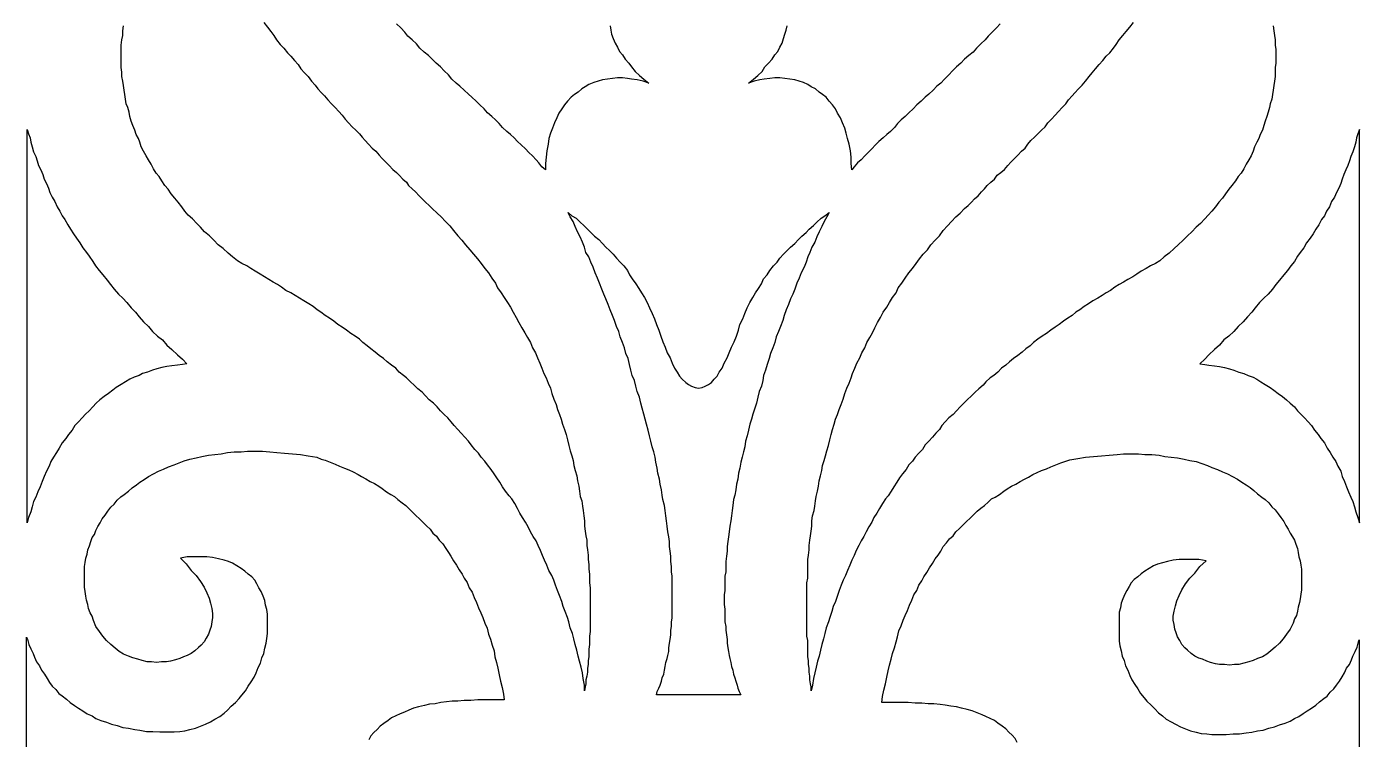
# Model space of a CAD drawing. Extents: x 100 to 710, y -550 to 180.
# Drawn here: x 529.6 to 609.6, y -273.9 to -231.1 of the extents above; entities that cross this region are included whole.
import ezdxf

# ---------------------------------------------------------------- set-up
doc = ezdxf.new("R2010")
doc.units = 0
doc.header["$MEASUREMENT"] = 0
doc.layers.add('LAYER_1', color=18, linetype='CONTINUOUS')

msp = doc.modelspace()

# ---------------------------------------------------------------- linework, layer by layer
at = {"layer": 'LAYER_1'}
for points in [[(543.826, -230.901), (544.04, -231.172), (544.254, -231.442), (544.425, -231.674), (544.597, -231.944), (544.81, -232.214), (545.024, -232.446), (545.238, -232.716), (545.452, -232.909), (545.666, -233.18), (545.88, -233.411), (546.051, -233.682), (546.265, -233.913), (546.479, -234.145), (546.693, -234.415), (546.907, -234.647), (547.078, -234.879), (547.292, -235.111), (547.463, -235.304), (547.677, -235.535), (547.891, -235.767), (548.105, -235.999), (548.319, -236.23), (548.533, -236.462), (548.704, -236.694), (548.918, -236.926), (549.132, -237.157), (549.346, -237.35), (549.56, -237.582), (549.731, -237.775), (549.902, -237.968), (550.116, -238.2), (550.33, -238.432), (550.544, -238.625), (550.758, -238.856), (550.929, -239.049), (551.143, -239.281), (551.357, -239.474), (551.571, -239.706), (551.785, -239.899), (551.956, -240.054), (552.17, -240.285), (552.384, -240.478), (552.512, -240.671), (552.726, -240.865), (552.94, -241.058), (553.154, -241.289), (553.325, -241.482), (553.539, -241.675), (553.753, -241.869), (553.924, -242.062), (554.224, -242.332), (554.48, -242.564), (554.737, -242.834), (554.994, -243.104), (555.208, -243.375), (555.464, -243.684), (555.721, -243.954), (555.935, -244.224), (556.192, -244.533), (556.406, -244.803), (556.662, -245.074), (556.876, -245.344), (557.09, -245.653), (557.304, -245.923), (557.518, -246.232), (557.732, -246.541), (557.86, -246.812), (558.074, -247.121), (558.246, -247.391), (558.459, -247.7), (558.631, -247.97), (558.802, -248.279), (558.973, -248.588), (559.144, -248.897), (559.315, -249.206), (559.486, -249.515), (559.658, -249.785), (559.829, -250.094), (559.957, -250.403), (560.128, -250.712), (560.257, -251.021), (560.385, -251.33), (560.513, -251.639), (560.642, -251.948), (560.77, -252.218), (560.898, -252.527), (561.027, -252.836), (561.112, -253.145), (561.241, -253.492), (561.369, -253.801), (561.455, -254.11), (561.583, -254.419), (561.668, -254.69), (561.754, -254.998), (561.882, -255.307), (561.968, -255.616), (562.054, -255.925), (562.139, -256.273), (562.225, -256.582), (562.31, -256.891), (562.396, -257.161), (562.439, -257.47), (562.524, -257.779), (562.61, -258.088), (562.653, -258.397), (562.738, -258.706), (562.781, -259.015), (562.824, -259.324), (562.909, -259.594), (562.952, -259.903), (562.995, -260.173), (563.038, -260.482), (563.08, -260.791), (563.08, -261.1), (563.123, -261.409), (563.166, -261.679), (563.209, -261.95), (563.209, -262.259), (563.252, -262.529), (563.294, -262.838), (563.294, -263.108), (563.337, -263.417), (563.337, -263.687), (563.38, -263.996), (563.38, -264.228), (563.38, -264.498), (563.423, -264.807), (563.423, -265.078), (563.423, -265.348), (563.423, -265.618), (563.423, -265.889), (563.423, -266.159), (563.423, -266.429), (563.423, -266.661), (563.423, -266.931), (563.423, -267.202), (563.423, -267.433), (563.38, -267.704), (563.38, -267.974), (563.38, -268.206), (563.337, -268.476), (563.337, -268.708), (563.337, -268.939), (563.294, -269.171), (563.294, -269.403), (563.252, -269.635), (563.252, -269.866), (563.209, -270.098), (563.166, -270.33), (563.166, -270.561), (563.123, -270.754), (563.08, -270.986), (563.08, -270.639), (562.995, -270.252), (562.952, -269.905), (562.867, -269.557), (562.781, -269.21), (562.695, -268.901), (562.61, -268.553), (562.524, -268.206), (562.439, -267.858), (562.353, -267.549), (562.225, -267.202), (562.139, -266.854), (562.054, -266.584), (561.925, -266.236), (561.797, -265.927), (561.711, -265.618), (561.583, -265.271), (561.455, -264.962), (561.326, -264.653), (561.241, -264.344), (561.112, -264.074), (560.941, -263.765), (560.813, -263.456), (560.684, -263.147), (560.556, -262.876), (560.428, -262.568), (560.299, -262.259), (560.171, -261.988), (560, -261.718), (559.829, -261.448), (559.7, -261.139), (559.529, -260.868), (559.358, -260.598), (559.187, -260.328), (559.059, -260.057), (558.887, -259.748), (558.716, -259.478), (558.545, -259.285), (558.331, -259.015), (558.16, -258.744), (557.989, -258.474), (557.818, -258.204), (557.647, -257.972), (557.475, -257.702), (557.261, -257.431), (557.09, -257.2), (556.876, -256.968), (556.705, -256.736), (556.491, -256.505), (556.277, -256.234), (556.106, -256.003), (555.892, -255.771), (555.678, -255.539), (555.464, -255.307), (555.25, -255.076), (555.079, -254.844), (554.865, -254.612), (554.651, -254.419), (554.438, -254.188), (554.224, -253.956), (554.01, -253.724), (553.753, -253.531), (553.539, -253.299), (553.325, -253.068), (553.068, -252.875), (552.854, -252.643), (552.64, -252.45), (552.384, -252.218), (552.213, -252.064), (551.956, -251.87), (551.742, -251.639), (551.485, -251.446), (551.229, -251.253), (551.015, -251.06), (550.758, -250.866), (550.501, -250.673), (550.244, -250.48), (550.03, -250.287), (549.774, -250.094), (549.56, -249.901), (549.303, -249.708), (549.046, -249.553), (548.79, -249.36), (548.533, -249.167), (548.276, -249.013), (548.02, -248.82), (547.763, -248.627), (547.506, -248.472), (547.249, -248.279), (547.035, -248.125), (546.779, -247.931), (546.522, -247.777), (546.222, -247.584), (545.966, -247.429), (545.709, -247.275), (545.452, -247.121), (545.153, -246.966), (544.896, -246.773), (544.639, -246.619), (544.383, -246.464), (544.126, -246.31), (543.869, -246.155), (543.612, -246.001), (543.313, -245.808), (543.056, -245.653), (542.8, -245.499), (542.5, -245.344), (542.243, -245.19), (541.944, -244.958), (541.687, -244.726), (541.388, -244.456), (541.088, -244.224), (540.831, -243.954), (540.575, -243.684), (540.275, -243.452), (540.018, -243.182), (539.804, -242.95), (539.548, -242.68), (539.291, -242.448), (539.077, -242.216), (538.906, -241.946), (538.692, -241.675), (538.478, -241.444), (538.264, -241.173), (538.093, -240.903), (537.879, -240.671), (537.708, -240.401), (537.537, -240.131), (537.366, -239.938), (537.194, -239.667), (537.066, -239.397), (536.895, -239.127), (536.767, -238.895), (536.595, -238.625), (536.467, -238.354), (536.381, -238.084), (536.296, -237.852), (536.168, -237.621), (536.082, -237.35), (535.954, -237.08), (535.868, -236.81), (535.782, -236.539), (535.74, -236.269), (535.654, -235.999), (535.569, -235.767), (535.526, -235.497), (535.483, -235.226), (535.44, -234.956), (535.397, -234.686), (535.355, -234.415), (535.312, -234.145), (535.312, -233.875), (535.269, -233.604), (535.269, -233.334), (535.269, -233.064), (535.269, -232.793), (535.269, -232.523), (535.269, -232.253), (535.312, -231.944), (535.355, -231.674), (535.355, -231.403), (535.397, -231.094)], [(564.621, -231.094), (564.664, -231.365), (564.706, -231.596), (564.792, -231.867), (564.92, -232.137), (565.049, -232.369), (565.177, -232.639), (565.348, -232.832), (565.519, -233.102), (565.733, -233.334), (565.904, -233.566), (566.118, -233.836), (566.375, -234.068), (566.632, -234.3), (566.931, -234.531), (566.589, -234.415), (566.247, -234.338), (565.904, -234.3), (565.648, -234.261), (565.348, -234.222), (565.049, -234.222), (564.749, -234.261), (564.45, -234.3), (564.15, -234.338), (563.893, -234.415), (563.637, -234.493), (563.337, -234.608), (563.123, -234.763), (562.909, -234.879), (562.695, -235.072), (562.481, -235.226), (562.268, -235.381), (562.054, -235.613), (561.882, -235.844), (561.711, -236.076), (561.54, -236.346), (561.412, -236.617), (561.283, -236.926), (561.155, -237.234), (561.027, -237.543), (560.941, -237.852), (560.898, -238.2), (560.813, -238.586), (560.77, -238.972), (560.727, -239.358), (560.727, -239.745), (560.513, -239.552), (560.342, -239.32), (560.171, -239.127), (559.957, -238.895), (559.743, -238.702), (559.529, -238.47), (559.272, -238.239), (559.059, -238.045), (558.845, -237.814), (558.631, -237.621), (558.417, -237.428), (558.16, -237.196), (557.946, -236.964), (557.732, -236.732), (557.518, -236.539), (557.261, -236.308), (557.048, -236.076), (556.791, -235.844), (556.577, -235.613), (556.32, -235.381), (556.106, -235.188), (555.849, -234.956), (555.593, -234.724), (555.379, -234.531), (555.122, -234.3), (554.908, -234.029), (554.651, -233.798), (554.438, -233.566), (554.181, -233.334), (553.924, -233.102), (553.71, -232.871), (553.453, -232.678), (553.197, -232.446), (552.983, -232.176), (552.726, -231.944), (552.469, -231.712), (552.298, -231.48), (552.041, -231.21), (551.785, -230.978)], [(588.025, -230.978), (587.811, -231.21), (587.555, -231.48), (587.298, -231.712), (587.127, -231.944), (586.87, -232.176), (586.613, -232.446), (586.399, -232.678), (586.143, -232.871), (585.886, -233.102), (585.672, -233.334), (585.415, -233.566), (585.158, -233.798), (584.945, -234.029), (584.688, -234.3), (584.474, -234.531), (584.217, -234.724), (584.003, -234.956), (583.746, -235.188), (583.533, -235.381), (583.276, -235.613), (583.019, -235.844), (582.805, -236.076), (582.548, -236.308), (582.335, -236.539), (582.078, -236.732), (581.864, -236.964), (581.693, -237.196), (581.436, -237.428), (581.222, -237.621), (581.008, -237.814), (580.751, -238.045), (580.537, -238.239), (580.324, -238.47), (580.11, -238.702), (579.896, -238.895), (579.682, -239.127), (579.468, -239.32), (579.254, -239.552), (579.126, -239.745), (579.083, -239.358), (579.083, -238.972), (579.04, -238.586), (578.954, -238.2), (578.869, -237.852), (578.783, -237.543), (578.698, -237.234), (578.569, -236.926), (578.441, -236.617), (578.27, -236.346), (578.141, -236.076), (577.97, -235.844), (577.756, -235.613), (577.585, -235.381), (577.371, -235.226), (577.157, -235.072), (576.943, -234.879), (576.687, -234.763), (576.473, -234.608), (576.216, -234.493), (575.959, -234.415), (575.703, -234.338), (575.403, -234.3), (575.104, -234.261), (574.804, -234.222), (574.505, -234.222), (574.205, -234.261), (573.863, -234.3), (573.606, -234.338), (573.264, -234.415), (572.921, -234.531), (573.221, -234.3), (573.478, -234.068), (573.734, -233.836), (573.906, -233.566), (574.119, -233.334), (574.333, -233.102), (574.505, -232.832), (574.676, -232.639), (574.804, -232.369), (574.932, -232.137), (575.018, -231.867), (575.104, -231.596), (575.189, -231.365), (575.232, -231.094)], [(604.413, -231.094), (604.455, -231.403), (604.498, -231.674), (604.541, -231.944), (604.541, -232.253), (604.584, -232.523), (604.584, -232.793), (604.584, -233.064), (604.584, -233.334), (604.541, -233.604), (604.541, -233.875), (604.541, -234.145), (604.498, -234.415), (604.455, -234.686), (604.413, -234.956), (604.37, -235.226), (604.327, -235.497), (604.241, -235.767), (604.199, -235.999), (604.113, -236.269), (604.027, -236.539), (603.942, -236.81), (603.856, -237.08), (603.771, -237.35), (603.642, -237.621), (603.557, -237.852), (603.428, -238.084), (603.3, -238.354), (603.214, -238.625), (603.086, -238.895), (602.958, -239.127), (602.787, -239.397), (602.658, -239.667), (602.487, -239.938), (602.316, -240.131), (602.145, -240.401), (601.931, -240.671), (601.76, -240.903), (601.546, -241.173), (601.375, -241.444), (601.161, -241.675), (600.947, -241.946), (600.733, -242.216), (600.519, -242.448), (600.305, -242.68), (600.048, -242.95), (599.792, -243.182), (599.535, -243.452), (599.278, -243.684), (599.021, -243.954), (598.722, -244.224), (598.465, -244.456), (598.166, -244.726), (597.866, -244.958), (597.609, -245.19), (597.353, -245.344), (597.053, -245.499), (596.796, -245.653), (596.497, -245.808), (596.24, -246.001), (595.984, -246.155), (595.684, -246.31), (595.427, -246.464), (595.171, -246.619), (594.914, -246.773), (594.657, -246.966), (594.4, -247.121), (594.144, -247.275), (593.887, -247.429), (593.587, -247.584), (593.331, -247.777), (593.074, -247.931), (592.817, -248.125), (592.561, -248.279), (592.347, -248.472), (592.09, -248.627), (591.833, -248.82), (591.576, -249.013), (591.32, -249.167), (591.063, -249.36), (590.806, -249.553), (590.55, -249.708), (590.293, -249.901), (590.036, -250.094), (589.822, -250.287), (589.566, -250.48), (589.352, -250.673), (589.095, -250.866), (588.838, -251.06), (588.581, -251.253), (588.367, -251.446), (588.111, -251.639), (587.897, -251.87), (587.64, -252.064), (587.426, -252.218), (587.169, -252.45), (586.998, -252.643), (586.742, -252.875), (586.528, -253.068), (586.314, -253.299), (586.057, -253.531), (585.843, -253.724), (585.629, -253.956), (585.415, -254.188), (585.201, -254.419), (584.945, -254.612), (584.731, -254.844), (584.517, -255.076), (584.388, -255.307), (584.174, -255.539), (583.96, -255.771), (583.746, -256.003), (583.533, -256.234), (583.361, -256.505), (583.147, -256.736), (582.934, -256.968), (582.762, -257.2), (582.548, -257.431), (582.377, -257.702), (582.163, -257.972), (581.992, -258.204), (581.821, -258.474), (581.65, -258.744), (581.479, -259.015), (581.308, -259.285), (581.136, -259.478), (580.965, -259.748), (580.794, -260.057), (580.623, -260.328), (580.452, -260.598), (580.324, -260.868), (580.152, -261.139), (579.981, -261.448), (579.853, -261.718), (579.682, -261.988), (579.553, -262.259), (579.382, -262.568), (579.254, -262.876), (579.126, -263.147), (578.997, -263.456), (578.869, -263.765), (578.74, -264.074), (578.612, -264.344), (578.484, -264.653), (578.355, -264.962), (578.27, -265.271), (578.141, -265.618), (578.013, -265.927), (577.927, -266.236), (577.799, -266.584), (577.714, -266.854), (577.585, -267.202), (577.5, -267.549), (577.414, -267.858), (577.328, -268.206), (577.243, -268.553), (577.157, -268.901), (577.072, -269.21), (576.986, -269.557), (576.901, -269.905), (576.815, -270.252), (576.772, -270.639), (576.687, -270.986), (576.687, -270.754), (576.644, -270.561), (576.601, -270.33), (576.601, -270.098), (576.558, -269.866), (576.558, -269.635), (576.516, -269.403), (576.516, -269.171), (576.473, -268.939), (576.473, -268.708), (576.473, -268.476), (576.473, -268.206), (576.473, -267.974), (576.43, -267.704), (576.43, -267.433), (576.43, -267.202), (576.43, -266.931), (576.43, -266.661), (576.43, -266.429), (576.43, -266.159), (576.43, -265.889), (576.43, -265.618), (576.43, -265.348), (576.43, -265.078), (576.43, -264.807), (576.43, -264.498), (576.473, -264.228), (576.473, -263.996), (576.473, -263.687), (576.473, -263.417), (576.473, -263.108), (576.516, -262.838), (576.558, -262.529), (576.558, -262.259), (576.601, -261.95), (576.644, -261.679), (576.687, -261.409), (576.729, -261.1), (576.729, -260.791), (576.772, -260.482), (576.858, -260.173), (576.901, -259.903), (576.943, -259.594), (576.986, -259.324), (577.072, -259.015), (577.115, -258.706), (577.157, -258.397), (577.243, -258.088), (577.328, -257.779), (577.371, -257.47), (577.457, -257.161), (577.542, -256.891), (577.628, -256.582), (577.714, -256.273), (577.799, -255.925), (577.885, -255.616), (577.97, -255.307), (578.056, -254.998), (578.141, -254.69), (578.27, -254.419), (578.355, -254.11), (578.484, -253.801), (578.612, -253.492), (578.698, -253.145), (578.826, -252.836), (578.954, -252.527), (579.083, -252.218), (579.168, -251.948), (579.297, -251.639), (579.425, -251.33), (579.596, -251.021), (579.725, -250.712), (579.896, -250.403), (580.024, -250.094), (580.195, -249.785), (580.366, -249.515), (580.495, -249.206), (580.666, -248.897), (580.837, -248.588), (581.008, -248.279), (581.222, -247.97), (581.393, -247.7), (581.564, -247.391), (581.778, -247.121), (581.907, -246.812), (582.121, -246.541), (582.335, -246.232), (582.548, -245.923), (582.762, -245.653), (582.976, -245.344), (583.19, -245.074), (583.404, -244.803), (583.661, -244.533), (583.875, -244.224), (584.132, -243.954), (584.388, -243.684), (584.602, -243.375), (584.859, -243.104), (585.116, -242.834), (585.372, -242.564), (585.629, -242.332), (585.886, -242.062), (586.1, -241.869), (586.314, -241.675), (586.485, -241.482), (586.699, -241.289), (586.913, -241.058), (587.084, -240.865), (587.255, -240.671), (587.469, -240.478), (587.683, -240.285), (587.854, -240.054), (588.068, -239.899), (588.282, -239.706), (588.496, -239.474), (588.667, -239.281), (588.881, -239.049), (589.095, -238.856), (589.309, -238.625), (589.523, -238.432), (589.694, -238.2), (589.865, -237.968), (590.079, -237.775), (590.293, -237.582), (590.507, -237.35), (590.721, -237.157), (590.892, -236.926), (591.106, -236.694), (591.32, -236.462), (591.534, -236.23), (591.748, -235.999), (591.962, -235.767), (592.133, -235.535), (592.347, -235.304), (592.518, -235.111), (592.732, -234.879), (592.946, -234.647), (593.16, -234.415), (593.374, -234.145), (593.545, -233.913), (593.759, -233.682), (593.973, -233.411), (594.186, -233.18), (594.4, -232.909), (594.614, -232.716), (594.828, -232.446), (594.999, -232.214), (595.171, -231.944), (595.385, -231.674), (595.598, -231.442), (595.812, -231.172), (596.026, -230.901)], [(529.589, -279.461), (529.589, -267.762), (529.631, -267.893), (529.716, -268.202), (529.845, -268.472), (529.973, -268.742), (530.059, -268.974), (530.187, -269.244), (530.358, -269.476), (530.486, -269.746), (530.658, -269.978), (530.829, -270.249), (530.957, -270.48), (531.128, -270.712), (531.342, -270.905), (531.513, -271.137), (531.727, -271.291), (531.984, -271.484), (532.198, -271.677), (532.455, -271.87), (532.711, -272.025), (532.968, -272.179), (533.225, -272.372), (533.524, -272.488), (533.738, -272.643), (534.038, -272.759), (534.38, -272.874), (534.679, -272.99), (535.022, -273.068), (535.364, -273.183), (535.706, -273.222), (536.091, -273.299), (536.391, -273.338), (536.776, -273.415), (537.161, -273.415), (537.589, -273.454), (538.017, -273.454), (538.445, -273.454), (538.787, -273.415), (539.087, -273.377), (539.386, -273.299), (539.728, -273.222), (540.028, -273.106), (540.327, -272.99), (540.627, -272.836), (540.884, -272.681), (541.183, -272.527), (541.44, -272.334), (541.654, -272.141), (541.868, -271.909), (542.124, -271.677), (542.338, -271.446), (542.509, -271.253), (542.723, -270.982), (542.895, -270.712), (543.066, -270.442), (543.237, -270.171), (543.365, -269.901), (543.494, -269.592), (543.622, -269.322), (543.708, -269.013), (543.836, -268.742), (543.879, -268.433), (543.964, -268.125), (544.007, -267.854), (544.05, -267.545), (544.05, -267.236), (544.05, -266.927), (544.05, -266.657), (544.05, -266.387), (544.007, -266.116), (543.921, -265.846), (543.879, -265.576), (543.793, -265.305), (543.665, -265.035), (543.536, -264.803), (543.408, -264.572), (543.28, -264.34), (543.108, -264.147), (542.895, -263.992), (542.681, -263.799), (542.467, -263.645), (542.21, -263.49), (541.953, -263.336), (541.697, -263.22), (541.44, -263.143), (541.098, -263.066), (540.755, -262.988), (540.413, -262.95), (540.028, -262.95), (539.643, -262.95), (539.215, -262.95), (538.83, -263.027), (539.172, -263.375), (539.472, -263.761), (539.771, -264.07), (540.028, -264.417), (540.242, -264.765), (540.413, -265.112), (540.541, -265.421), (540.627, -265.73), (540.712, -266.039), (540.755, -266.348), (540.755, -266.58), (540.712, -266.85), (540.67, -267.12), (540.584, -267.352), (540.498, -267.584), (540.37, -267.816), (540.242, -268.047), (540.071, -268.24), (539.899, -268.395), (539.686, -268.588), (539.472, -268.742), (539.215, -268.858), (539.001, -268.936), (538.787, -269.051), (538.53, -269.129), (538.231, -269.206), (537.974, -269.244), (537.675, -269.244), (537.375, -269.283), (537.076, -269.244), (536.819, -269.244), (536.519, -269.167), (536.263, -269.09), (535.963, -269.013), (535.706, -268.897), (535.407, -268.781), (535.15, -268.627), (534.893, -268.433), (534.637, -268.202), (534.38, -267.97), (534.166, -267.7), (533.952, -267.429), (533.738, -267.12), (533.61, -266.773), (533.524, -266.503), (533.396, -266.31), (533.31, -266.039), (533.268, -265.808), (533.182, -265.537), (533.139, -265.305), (533.096, -265.035), (533.054, -264.765), (533.054, -264.533), (533.054, -264.263), (533.054, -264.031), (533.054, -263.799), (533.054, -263.529), (533.096, -263.297), (533.139, -263.027), (533.225, -262.795), (533.268, -262.525), (533.353, -262.293), (533.439, -262.023), (533.524, -261.791), (533.653, -261.598), (533.738, -261.366), (533.867, -261.135), (533.995, -260.903), (534.123, -260.671), (534.294, -260.44), (534.466, -260.208), (534.637, -259.976), (534.851, -259.783), (535.022, -259.551), (535.236, -259.358), (535.45, -259.204), (535.706, -259.011), (535.92, -258.818), (536.177, -258.625), (536.391, -258.47), (536.648, -258.316), (536.904, -258.123), (537.204, -257.968), (537.503, -257.814), (537.803, -257.698), (538.102, -257.543), (538.445, -257.428), (538.744, -257.312), (539.044, -257.196), (539.386, -257.08), (539.771, -257.003), (540.113, -256.925), (540.498, -256.848), (540.884, -256.81), (541.269, -256.771), (541.654, -256.694), (542.039, -256.655), (542.467, -256.655), (542.852, -256.617), (543.322, -256.617), (543.75, -256.617), (544.178, -256.655), (544.606, -256.694), (545.077, -256.732), (545.547, -256.771), (546.018, -256.81), (546.489, -256.887), (547.002, -256.964), (547.259, -257.08), (547.516, -257.157), (547.815, -257.273), (548.115, -257.389), (548.371, -257.505), (548.671, -257.621), (548.927, -257.736), (549.184, -257.852), (549.484, -258.007), (549.698, -258.123), (549.954, -258.277), (550.211, -258.432), (550.468, -258.547), (550.725, -258.702), (550.938, -258.856), (551.195, -259.049), (551.452, -259.204), (551.666, -259.32), (551.88, -259.513), (552.137, -259.706), (552.35, -259.86), (552.522, -260.054), (552.736, -260.247), (552.949, -260.478), (553.163, -260.671), (553.377, -260.864), (553.591, -261.096), (553.805, -261.289), (553.976, -261.521), (554.19, -261.714), (554.361, -261.946), (554.575, -262.177), (554.746, -262.448), (554.918, -262.679), (555.046, -262.911), (555.217, -263.182), (555.388, -263.452), (555.559, -263.722), (555.731, -263.992), (555.859, -264.224), (556.03, -264.495), (556.158, -264.803), (556.33, -265.074), (556.458, -265.383), (556.586, -265.692), (556.715, -266.001), (556.843, -266.31), (556.971, -266.58), (557.1, -266.927), (557.228, -267.236), (557.314, -267.584), (557.442, -267.893), (557.528, -268.24), (557.656, -268.588), (557.699, -268.936), (557.784, -269.283), (557.87, -269.631), (557.956, -270.017), (558.041, -270.403), (558.127, -270.789), (558.212, -271.175), (558.255, -271.523), (557.827, -271.523), (557.485, -271.523), (557.057, -271.523), (556.672, -271.523), (556.244, -271.562), (555.859, -271.562), (555.474, -271.6), (555.132, -271.6), (554.789, -271.639), (554.447, -271.677), (554.105, -271.755), (553.762, -271.793), (553.463, -271.87), (553.121, -271.948), (552.821, -272.025), (552.522, -272.141), (552.265, -272.257), (552.008, -272.372), (551.751, -272.488), (551.495, -272.604), (551.281, -272.759), (551.024, -272.952), (550.81, -273.106), (550.639, -273.299), (550.425, -273.492), (550.254, -273.685), (550.126, -273.917)], [(589.052, -274.076), (588.924, -273.844), (588.753, -273.651), (588.539, -273.458), (588.367, -273.265), (588.154, -273.11), (587.897, -272.917), (587.683, -272.763), (587.426, -272.647), (587.169, -272.531), (586.956, -272.415), (586.656, -272.299), (586.356, -272.183), (586.057, -272.106), (585.715, -272.029), (585.415, -271.952), (585.073, -271.913), (584.731, -271.836), (584.431, -271.797), (584.046, -271.758), (583.704, -271.758), (583.319, -271.72), (582.934, -271.72), (582.506, -271.681), (582.121, -271.681), (581.736, -271.681), (581.35, -271.681), (580.923, -271.681), (580.965, -271.334), (581.051, -270.948), (581.136, -270.561), (581.222, -270.175), (581.308, -269.789), (581.393, -269.441), (581.479, -269.094), (581.564, -268.746), (581.693, -268.399), (581.778, -268.051), (581.864, -267.742), (581.949, -267.395), (582.078, -267.086), (582.206, -266.738), (582.335, -266.468), (582.463, -266.159), (582.591, -265.85), (582.72, -265.541), (582.848, -265.232), (583.019, -264.962), (583.147, -264.653), (583.319, -264.383), (583.447, -264.151), (583.618, -263.881), (583.789, -263.61), (583.96, -263.34), (584.132, -263.07), (584.303, -262.838), (584.474, -262.606), (584.602, -262.336), (584.816, -262.104), (584.987, -261.872), (585.201, -261.679), (585.372, -261.448), (585.586, -261.255), (585.8, -261.023), (586.014, -260.83), (586.228, -260.637), (586.442, -260.405), (586.656, -260.212), (586.87, -260.019), (587.084, -259.864), (587.298, -259.671), (587.512, -259.478), (587.726, -259.362), (587.982, -259.208), (588.239, -259.015), (588.453, -258.86), (588.71, -258.706), (588.966, -258.59), (589.223, -258.435), (589.48, -258.281), (589.737, -258.165), (589.993, -258.011), (590.25, -257.895), (590.507, -257.779), (590.806, -257.663), (591.063, -257.547), (591.363, -257.431), (591.662, -257.316), (591.919, -257.238), (592.218, -257.122), (592.689, -257.045), (593.16, -256.968), (593.63, -256.929), (594.101, -256.891), (594.572, -256.852), (595.042, -256.814), (595.427, -256.775), (595.855, -256.775), (596.326, -256.775), (596.711, -256.814), (597.139, -256.814), (597.567, -256.852), (597.909, -256.929), (598.294, -256.968), (598.679, -257.007), (599.064, -257.084), (599.406, -257.161), (599.792, -257.238), (600.134, -257.354), (600.476, -257.47), (600.733, -257.586), (601.075, -257.702), (601.375, -257.856), (601.674, -257.972), (601.974, -258.127), (602.273, -258.281), (602.53, -258.474), (602.787, -258.629), (603.043, -258.783), (603.257, -258.976), (603.471, -259.169), (603.728, -259.362), (603.942, -259.517), (604.156, -259.71), (604.327, -259.942), (604.541, -260.135), (604.712, -260.366), (604.883, -260.598), (605.054, -260.83), (605.183, -261.061), (605.311, -261.293), (605.439, -261.525), (605.568, -261.757), (605.696, -261.95), (605.782, -262.181), (605.867, -262.452), (605.91, -262.683), (605.953, -262.954), (606.038, -263.185), (606.081, -263.456), (606.124, -263.687), (606.124, -263.958), (606.124, -264.189), (606.124, -264.421), (606.124, -264.691), (606.124, -264.923), (606.081, -265.194), (606.038, -265.464), (605.996, -265.696), (605.91, -265.966), (605.867, -266.198), (605.824, -266.468), (605.696, -266.661), (605.611, -266.931), (605.439, -267.279), (605.225, -267.588), (605.012, -267.858), (604.798, -268.128), (604.541, -268.36), (604.284, -268.592), (604.027, -268.785), (603.771, -268.939), (603.471, -269.055), (603.214, -269.171), (602.958, -269.248), (602.658, -269.326), (602.359, -269.403), (602.102, -269.403), (601.803, -269.441), (601.503, -269.403), (601.204, -269.403), (600.947, -269.364), (600.647, -269.287), (600.433, -269.21), (600.177, -269.094), (599.963, -269.017), (599.706, -268.901), (599.492, -268.746), (599.278, -268.553), (599.107, -268.399), (598.936, -268.206), (598.807, -267.974), (598.679, -267.742), (598.594, -267.511), (598.508, -267.279), (598.465, -267.009), (598.422, -266.738), (598.422, -266.506), (598.465, -266.198), (598.551, -265.889), (598.636, -265.58), (598.765, -265.271), (598.936, -264.923), (599.15, -264.576), (599.406, -264.228), (599.706, -263.919), (600.005, -263.533), (600.391, -263.185), (599.963, -263.108), (599.535, -263.108), (599.15, -263.108), (598.765, -263.108), (598.422, -263.147), (598.08, -263.224), (597.781, -263.301), (597.481, -263.378), (597.224, -263.494), (596.968, -263.649), (596.711, -263.803), (596.497, -263.958), (596.283, -264.151), (596.069, -264.305), (595.898, -264.498), (595.77, -264.73), (595.641, -264.962), (595.513, -265.194), (595.385, -265.464), (595.299, -265.734), (595.256, -266.004), (595.171, -266.275), (595.171, -266.545), (595.171, -266.815), (595.171, -267.086), (595.171, -267.395), (595.171, -267.704), (595.171, -268.013), (595.213, -268.283), (595.299, -268.592), (595.342, -268.901), (595.47, -269.171), (595.556, -269.48), (595.684, -269.75), (595.812, -270.059), (595.941, -270.33), (596.112, -270.6), (596.283, -270.87), (596.454, -271.141), (596.668, -271.411), (596.839, -271.604), (597.096, -271.836), (597.31, -272.067), (597.524, -272.299), (597.781, -272.492), (597.995, -272.685), (598.294, -272.84), (598.551, -272.994), (598.85, -273.149), (599.15, -273.265), (599.449, -273.38), (599.792, -273.458), (600.091, -273.535), (600.433, -273.573), (600.733, -273.612), (601.161, -273.612), (601.589, -273.612), (602.016, -273.573), (602.402, -273.573), (602.787, -273.496), (603.129, -273.458), (603.471, -273.38), (603.814, -273.342), (604.156, -273.226), (604.498, -273.149), (604.798, -273.033), (605.14, -272.917), (605.439, -272.801), (605.696, -272.647), (605.953, -272.531), (606.21, -272.338), (606.466, -272.183), (606.723, -272.029), (606.98, -271.836), (607.194, -271.643), (607.45, -271.45), (607.664, -271.295), (607.835, -271.063), (608.049, -270.87), (608.221, -270.639), (608.392, -270.407), (608.563, -270.137), (608.691, -269.905), (608.82, -269.635), (608.991, -269.403), (609.119, -269.132), (609.205, -268.901), (609.333, -268.63), (609.461, -268.36), (609.547, -268.051), (609.588, -267.92), (609.588, -279.461)]]:
    msp.add_lwpolyline(points, dxfattribs=at)
for points in [[(529.622, -237.312), (529.707, -237.582), (529.792, -237.814), (529.835, -238.084), (529.921, -238.354), (530.006, -238.663), (530.135, -238.934), (530.22, -239.204), (530.306, -239.474), (530.434, -239.745), (530.562, -240.015), (530.648, -240.285), (530.776, -240.556), (530.905, -240.826), (530.99, -241.096), (531.119, -241.367), (531.29, -241.637), (531.418, -241.946), (531.589, -242.216), (531.718, -242.486), (531.889, -242.718), (532.06, -243.027), (532.231, -243.297), (532.402, -243.568), (532.573, -243.838), (532.787, -244.108), (532.959, -244.417), (533.172, -244.688), (533.344, -244.919), (533.558, -245.228), (533.729, -245.499), (533.943, -245.769), (534.157, -246.039), (534.413, -246.348), (534.627, -246.619), (534.841, -246.889), (535.098, -247.198), (535.355, -247.429), (535.611, -247.7), (535.868, -248.009), (536.125, -248.279), (536.339, -248.549), (536.595, -248.858), (536.895, -249.129), (537.152, -249.438), (537.451, -249.708), (537.751, -249.94), (538.007, -250.249), (538.307, -250.519), (538.649, -250.828), (538.949, -251.098), (539.205, -251.368), (538.949, -251.407), (538.649, -251.446), (538.307, -251.484), (538.007, -251.523), (537.708, -251.6), (537.408, -251.677), (537.152, -251.755), (536.852, -251.87), (536.553, -251.948), (536.339, -252.064), (536.039, -252.179), (535.782, -252.295), (535.526, -252.45), (535.269, -252.604), (534.97, -252.797), (534.756, -252.952), (534.499, -253.145), (534.242, -253.338), (533.985, -253.531), (533.771, -253.724), (533.558, -253.956), (533.344, -254.188), (533.13, -254.381), (532.916, -254.612), (532.702, -254.844), (532.488, -255.076), (532.317, -255.346), (532.103, -255.616), (531.932, -255.848), (531.718, -256.118), (531.547, -256.427), (531.375, -256.698), (531.204, -256.968), (531.033, -257.238), (530.948, -257.509), (530.776, -257.818), (530.648, -258.127), (530.52, -258.435), (530.391, -258.744), (530.263, -259.053), (530.135, -259.362), (530.006, -259.633), (529.921, -259.942), (529.835, -260.25), (529.707, -260.598), (529.622, -260.905)], [(609.589, -237.312), (609.504, -237.582), (609.419, -237.814), (609.376, -238.084), (609.29, -238.354), (609.205, -238.663), (609.076, -238.934), (608.991, -239.204), (608.905, -239.474), (608.777, -239.745), (608.648, -240.015), (608.563, -240.285), (608.477, -240.556), (608.349, -240.826), (608.221, -241.096), (608.092, -241.367), (607.921, -241.637), (607.793, -241.946), (607.622, -242.216), (607.493, -242.486), (607.322, -242.718), (607.151, -243.027), (606.98, -243.297), (606.809, -243.568), (606.637, -243.838), (606.424, -244.108), (606.252, -244.417), (606.038, -244.688), (605.867, -244.919), (605.696, -245.228), (605.482, -245.499), (605.268, -245.769), (605.054, -246.039), (604.798, -246.348), (604.584, -246.619), (604.37, -246.889), (604.113, -247.198), (603.856, -247.429), (603.6, -247.7), (603.343, -248.009), (603.129, -248.279), (602.872, -248.549), (602.615, -248.858), (602.316, -249.129), (602.059, -249.438), (601.76, -249.708), (601.46, -249.94), (601.204, -250.249), (600.904, -250.519), (600.562, -250.828), (600.305, -251.098), (600.005, -251.368), (600.305, -251.407), (600.562, -251.446), (600.904, -251.484), (601.204, -251.523), (601.503, -251.6), (601.803, -251.677), (602.059, -251.755), (602.359, -251.87), (602.658, -251.948), (602.915, -252.064), (603.214, -252.179), (603.428, -252.295), (603.685, -252.45), (603.942, -252.604), (604.241, -252.797), (604.455, -252.952), (604.712, -253.145), (604.969, -253.338), (605.225, -253.531), (605.439, -253.724), (605.696, -253.956), (605.867, -254.188), (606.081, -254.381), (606.295, -254.612), (606.509, -254.844), (606.723, -255.076), (606.894, -255.346), (607.108, -255.616), (607.279, -255.848), (607.493, -256.118), (607.664, -256.427), (607.835, -256.698), (608.007, -256.968), (608.178, -257.238), (608.306, -257.509), (608.477, -257.818), (608.563, -258.127), (608.691, -258.435), (608.82, -258.744), (608.948, -259.053), (609.076, -259.362), (609.205, -259.633), (609.29, -259.942), (609.376, -260.25), (609.504, -260.598), (609.589, -260.905)], [(569.926, -271.218), (567.402, -271.218), (567.445, -271.025), (567.53, -270.832), (567.616, -270.639), (567.701, -270.407), (567.744, -270.214), (567.83, -269.982), (567.873, -269.75), (567.915, -269.519), (567.958, -269.287), (568.044, -269.055), (568.087, -268.862), (568.129, -268.63), (568.129, -268.399), (568.172, -268.128), (568.215, -267.897), (568.258, -267.626), (568.258, -267.356), (568.3, -267.124), (568.3, -266.854), (568.343, -266.622), (568.343, -266.352), (568.343, -266.082), (568.343, -265.811), (568.343, -265.502), (568.343, -265.232), (568.343, -264.962), (568.343, -264.653), (568.343, -264.383), (568.343, -264.112), (568.3, -263.842), (568.3, -263.533), (568.258, -263.224), (568.258, -262.915), (568.215, -262.606), (568.172, -262.336), (568.172, -262.027), (568.129, -261.757), (568.087, -261.448), (568.044, -261.1), (568.001, -260.791), (567.958, -260.482), (567.915, -260.173), (567.873, -259.864), (567.787, -259.517), (567.744, -259.246), (567.701, -258.937), (567.616, -258.59), (567.573, -258.281), (567.488, -257.933), (567.445, -257.624), (567.359, -257.277), (567.316, -256.968), (567.231, -256.659), (567.145, -256.35), (567.06, -256.003), (566.974, -255.694), (566.888, -255.346), (566.803, -254.998), (566.717, -254.69), (566.632, -254.381), (566.546, -254.033), (566.461, -253.724), (566.375, -253.377), (566.247, -253.029), (566.161, -252.72), (566.076, -252.373), (565.947, -252.064), (565.862, -251.755), (565.776, -251.407), (565.69, -251.06), (565.562, -250.751), (565.477, -250.403), (565.348, -250.094), (565.22, -249.747), (565.134, -249.438), (565.006, -249.129), (564.878, -248.781), (564.749, -248.472), (564.621, -248.125), (564.492, -247.816), (564.364, -247.468), (564.236, -247.198), (564.107, -246.889), (563.979, -246.541), (563.851, -246.232), (563.722, -245.923), (563.594, -245.576), (563.466, -245.267), (563.337, -244.958), (563.166, -244.688), (563.08, -244.379), (562.952, -244.07), (562.824, -243.761), (562.653, -243.452), (562.524, -243.143), (562.396, -242.834), (562.225, -242.564), (562.096, -242.293), (562.31, -242.486), (562.567, -242.641), (562.824, -242.873), (563.038, -243.066), (563.252, -243.297), (563.466, -243.49), (563.679, -243.722), (563.936, -243.915), (564.15, -244.147), (564.364, -244.379), (564.578, -244.572), (564.792, -244.803), (565.006, -245.035), (565.22, -245.267), (565.434, -245.499), (565.648, -245.769), (565.776, -246.039), (565.947, -246.271), (566.161, -246.58), (566.332, -246.85), (566.503, -247.121), (566.675, -247.391), (566.846, -247.7), (566.974, -248.009), (567.145, -248.356), (567.274, -248.665), (567.402, -249.013), (567.53, -249.36), (567.659, -249.708), (567.787, -250.055), (567.915, -250.364), (568.044, -250.712), (568.215, -251.021), (568.343, -251.33), (568.472, -251.639), (568.643, -251.87), (568.771, -252.102), (568.942, -252.295), (569.156, -252.488), (569.327, -252.604), (569.498, -252.72), (569.712, -252.797), (569.926, -252.836), (570.14, -252.797), (570.311, -252.72), (570.525, -252.604), (570.697, -252.488), (570.868, -252.295), (571.039, -252.102), (571.167, -251.87), (571.338, -251.639), (571.467, -251.33), (571.638, -251.021), (571.766, -250.712), (571.895, -250.364), (572.066, -250.055), (572.194, -249.708), (572.322, -249.36), (572.408, -249.013), (572.579, -248.665), (572.707, -248.356), (572.836, -248.009), (573.007, -247.7), (573.178, -247.391), (573.349, -247.121), (573.52, -246.85), (573.692, -246.58), (573.82, -246.271), (574.034, -246.039), (574.205, -245.769), (574.419, -245.499), (574.633, -245.267), (574.804, -245.035), (575.018, -244.803), (575.232, -244.572), (575.446, -244.379), (575.703, -244.147), (575.917, -243.915), (576.13, -243.722), (576.387, -243.49), (576.558, -243.297), (576.815, -243.066), (577.029, -242.873), (577.286, -242.641), (577.5, -242.486), (577.756, -242.293), (577.628, -242.564), (577.457, -242.834), (577.328, -243.143), (577.157, -243.452), (577.029, -243.761), (576.901, -244.07), (576.729, -244.379), (576.601, -244.688), (576.473, -244.958), (576.387, -245.267), (576.259, -245.576), (576.088, -245.923), (575.959, -246.232), (575.831, -246.541), (575.703, -246.889), (575.574, -247.198), (575.446, -247.468), (575.317, -247.816), (575.189, -248.125), (575.061, -248.472), (574.975, -248.781), (574.847, -249.129), (574.718, -249.438), (574.59, -249.747), (574.505, -250.094), (574.376, -250.403), (574.248, -250.751), (574.162, -251.06), (574.034, -251.407), (573.948, -251.755), (573.82, -252.064), (573.777, -252.373), (573.692, -252.72), (573.563, -253.029), (573.478, -253.377), (573.392, -253.724), (573.307, -254.033), (573.178, -254.381), (573.093, -254.69), (573.007, -254.998), (572.921, -255.346), (572.836, -255.694), (572.75, -256.003), (572.707, -256.35), (572.622, -256.659), (572.536, -256.968), (572.451, -257.277), (572.408, -257.624), (572.322, -257.933), (572.28, -258.281), (572.194, -258.59), (572.151, -258.937), (572.108, -259.246), (572.023, -259.517), (571.98, -259.864), (571.937, -260.173), (571.895, -260.482), (571.852, -260.791), (571.809, -261.1), (571.766, -261.448), (571.723, -261.757), (571.681, -262.027), (571.638, -262.336), (571.638, -262.606), (571.595, -262.915), (571.552, -263.224), (571.552, -263.533), (571.552, -263.842), (571.509, -264.112), (571.509, -264.383), (571.509, -264.653), (571.509, -264.962), (571.467, -265.232), (571.467, -265.502), (571.467, -265.811), (571.509, -266.082), (571.509, -266.352), (571.509, -266.622), (571.509, -266.854), (571.552, -267.124), (571.552, -267.356), (571.595, -267.626), (571.638, -267.897), (571.638, -268.128), (571.681, -268.399), (571.723, -268.63), (571.766, -268.862), (571.809, -269.055), (571.852, -269.287), (571.895, -269.519), (571.98, -269.75), (572.023, -269.982), (572.108, -270.214), (572.151, -270.407), (572.237, -270.639), (572.28, -270.832), (572.365, -271.025), (572.451, -271.218)]]:
    msp.add_lwpolyline(points, close=True, dxfattribs=at)

doc.saveas('drawing.dxf')
